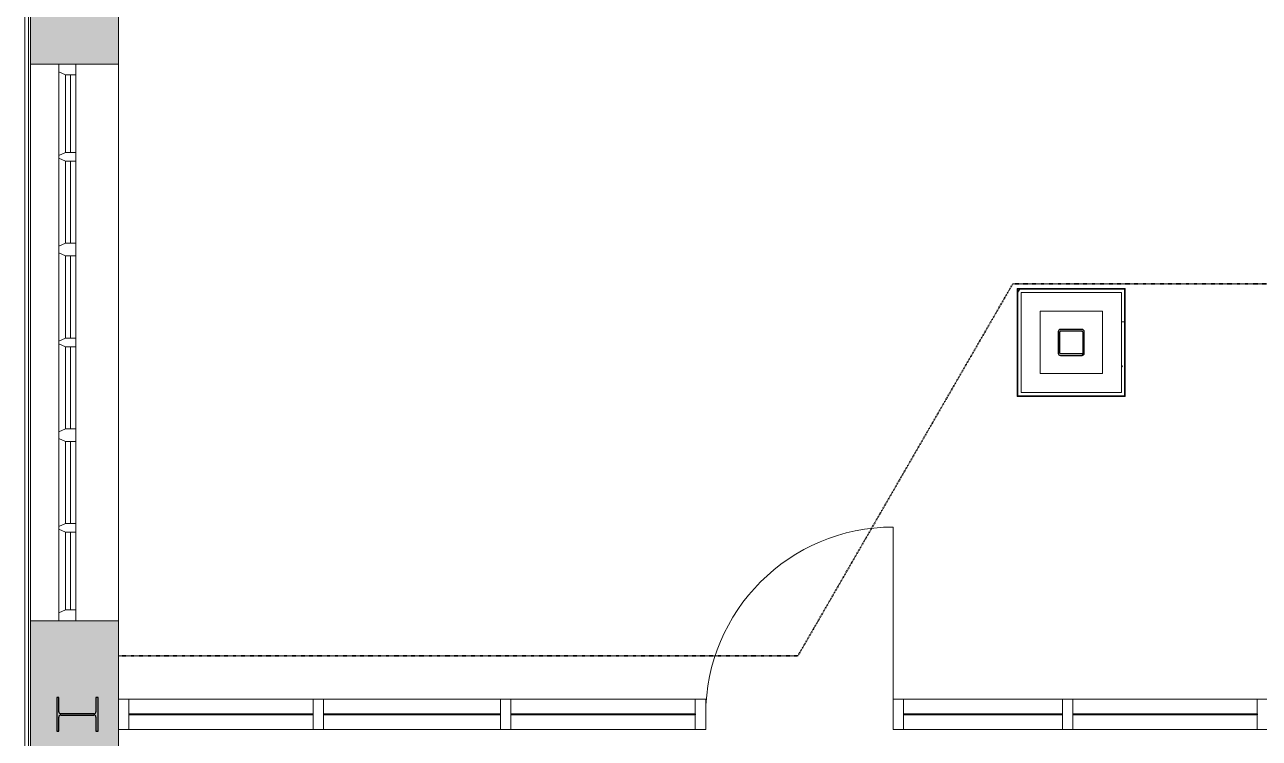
# Model space of a CAD drawing. Header units: inches. Extents: x -3803 to -1421, y -3454 to -210.
# Drawn here: x -3597.5 to -3360.3, y -663.7 to -526.6 of the extents above; entities that cross this region are included whole.
import ezdxf

# ---------------------------------------------------------------- set-up
doc = ezdxf.new("R2010")
doc.units = ezdxf.units.IN
doc.header["$MEASUREMENT"] = 0
doc.linetypes.add('Dash Small', pattern=[0.125, 0.0625, -0.0625])
for name, color, linetype, lineweight in [('A-DETL', 90, 'Continuous', 9), ('A-DOOR', 31, 'Continuous', 13), ('A-GLAZ-CURT', 52, 'Continuous', 13), ('A-GLAZ-CWMG', 51, 'Continuous', 13), ('A-WALL', 113, 'Continuous', 13), ('A-WALL-PATT', 111, 'Continuous', 13), ('I-WALL', 2, 'Continuous', 13), ('S-COLS', 52, 'Continuous', 13)]:
    doc.layers.add(name, color=color, linetype=linetype, lineweight=lineweight)
pattern_1 = [(0, (0, 0), (30.72, 7.68), [1.267, -21.773, 1.267, -21.773, -122.88]), (0, (0, 0), (30.72, 7.68), [-46.08, 1.267, -44.813, 1.267, -21.773, -53.76]), (0, (0, 0), (30.72, 7.68), [-115.2, 1.267, -14.093, 1.267, -37.133]), (120, (11.52, 3.84), (-22.011075, 22.7643), [1.267, -21.773, 1.267, -21.773, -122.88]), (120, (11.52, 3.84), (-22.011075, 22.7643), [-46.08, 1.267, -44.813, 1.267, -21.773, -53.76]), (120, (11.52, 3.84), (-22.011075, 22.7643), [-115.2, 1.267, -14.093, 1.267, -37.133]), (240, (15.36, 19.2), (-8.708925, -30.4443), [1.267, -21.773, 1.267, -21.773, -122.88]), (240, (15.36, 19.2), (-8.708925, -30.4443), [-46.08, 1.267, -44.813, 1.267, -21.773, -53.76]), (240, (15.36, 19.2), (-8.708925, -30.4443), [-115.2, 1.267, -14.093, 1.267, -37.133])]

# ---------------------------------------------------------------- blocks, each defined once
blk = doc.blocks.new('_STL - Column - HSS Rectangular - 2017v1 - HSS5x5x5_16-2152740-DIMENSION PLAN - LEVEL 2 _579_ - 2__ - CAD')
at = {"layer": 'S-COLS'}
h = blk.add_hatch(dxfattribs=at)
h.set_pattern_fill('FP_11', color=256, style=0, pattern_type=2)
h.set_pattern_definition([(45, (3396.395, 587.641), (-8.909545, 8.909545), []), (45, (3402.335, 587.641), (-8.909545, 8.909545), [])])
h.paths.add_polyline_path([(2.06, -2.5), (2.37, -2.37), (2.5, -2.07), (2.5, 2.06), (2.37, 2.37), (2, 2.5), (-2.07, 2.5), (-2.37, 2.37), (-2.5, 2.06), (-2.5, -2.07), (-2.37, -2.37), (-2.07, -2.5), (2, -2.5)], flags=0)
h.paths.add_polyline_path([(-2.07, -2.19), (-2.15, -2.15), (-2.19, -2.07), (-2.15, 2.15), (-2.07, 2.19), (2.15, 2.15), (2.19, 2.06), (2.15, -2.15), (2, -2.19)], flags=0)
at = {"layer": 'S-COLS', "color": 7, "lineweight": 25}
for p, q in [((2.06, 2.5), (-2.07, 2.5)), ((-2.5, 2.06), (-2.5, -2.07)), ((-2.19, -2.07), (-2.19, 2.06)), ((-2.07, 2.19), (2.06, 2.19)), ((2.19, 2.06), (2.19, -2.07)), ((2.5, -2.07), (2.5, 2.06)), ((2.06, -2.19), (-2.07, -2.19)), ((-2.07, -2.5), (2.06, -2.5))]:
    blk.add_line(p, q, dxfattribs=at)
for centre, radius, start, end in [((-2.07, 2.06), 0.435, 90, 180), ((2.06, 2.06), 0.435, 360, 90), ((-2.07, 2.06), 0.123, 90, 180), ((2.06, 2.06), 0.123, 0, 90), ((-2.07, -2.07), 0.435, 180, 270), ((-2.07, -2.07), 0.123, 180, 270), ((2.06, -2.07), 0.435, 270, 360), ((2.06, -2.07), 0.122, 270, 0)]:
    blk.add_arc(centre, radius, start, end, dxfattribs=at)
blk = doc.blocks.new('15830016-STRUCT_MARTINEZ-MOORE_CENTRAL_v2018_rvt-1-DIMENSION PLAN - LEVEL 2 _579_ - 2__ - CAD')
at = {"layer": 'S-COLS', "lineweight": 5}
blk.add_hatch(color=50, dxfattribs=at).paths.add_polyline_path([(-3590.96, -662.39), (-3590.96, -659.66), (-3590.85, -659.38), (-3590.57, -659.27), (-3584.22, -659.27), (-3583.94, -659.38), (-3583.83, -659.66), (-3583.83, -662.39), (-3583.43, -662.39), (-3583.43, -655.89), (-3583.83, -655.89), (-3583.83, -658.63), (-3583.94, -658.9), (-3584.22, -659.02), (-3590.57, -659.02), (-3590.85, -658.9), (-3590.96, -658.63), (-3590.96, -655.89), (-3591.36, -655.89), (-3591.36, -662.39)], flags=0)
at = {"layer": 'S-COLS', "color": 253, "lineweight": 25}
for p, q in [((-3590.96, -655.89), (-3591.36, -655.89)), ((-3591.36, -655.89), (-3591.36, -662.39)), ((-3590.96, -658.63), (-3590.96, -655.89)), ((-3583.43, -655.89), (-3583.83, -655.89)), ((-3583.83, -655.89), (-3583.83, -658.63)), ((-3583.43, -662.39), (-3583.43, -655.89)), ((-3584.22, -659.02), (-3590.57, -659.02)), ((-3590.57, -659.27), (-3584.22, -659.27)), ((-3590.96, -662.39), (-3590.96, -659.66)), ((-3583.83, -659.66), (-3583.83, -662.39)), ((-3591.36, -662.39), (-3590.96, -662.39)), ((-3583.83, -662.39), (-3583.43, -662.39))]:
    blk.add_line(p, q, dxfattribs=at)
for centre, start, end in [((-3590.57, -658.63), 180, 270), ((-3590.57, -659.66), 90, 180), ((-3584.22, -658.63), 270, 0), ((-3584.22, -659.66), 0, 90)]:
    blk.add_arc(centre, 0.39, start, end, dxfattribs=at)
at = {"color": 250, "lineweight": 13}
blk.add_blockref('_STL - Column - HSS Rectangular - 2017v1 - HSS5x5x5_16-2152740-DIMENSION PLAN - LEVEL 2 _579_ - 2__ - CAD', (-3396.4, -587.64), dxfattribs=at)
blk = doc.blocks.new('level 2 - band2 - level 2 - band-474741-DIMENSION PLAN - LEVEL 2 _579_ - 2__ - CAD')
at = {"layer": 'A-WALL', "lineweight": 20}
for p, q in [((-3597.52, -902.77), (-3597.52, -272.52)), ((-3596.77, -873.7), (-3596.77, -301.58))]:
    blk.add_line(p, q, dxfattribs=at)
blk = doc.blocks.new('System Panel - Winco Glass-V19-DIMENSION PLAN - LEVEL 2 _579_ - 2__ - CAD')
at = {"layer": 'A-GLAZ-CURT', "lineweight": 20}
for p, q in [((7.46, 1), (-7.46, 1)), ((-7.46, 1), (-7.46, 0)), ((-7.46, 0), (7.46, 0)), ((7.46, 0), (7.46, 1))]:
    blk.add_line(p, q, dxfattribs=at)
blk = doc.blocks.new('System Panel - Winco Glass-V20-DIMENSION PLAN - LEVEL 2 _579_ - 2__ - CAD')
at = {"layer": 'A-GLAZ-CURT', "lineweight": 20}
for p, q in [((7.89, 1), (-7.89, 1)), ((-7.89, 1), (-7.89, 0)), ((-7.89, 0), (7.89, 0)), ((7.89, 0), (7.89, 1))]:
    blk.add_line(p, q, dxfattribs=at)
blk = doc.blocks.new('Rectangular Mullion - Winco Accent Full-Large-V21-DIMENSION PLAN - LEVEL 2 _579_ - 2__ - CAD')
at = {"layer": 'A-GLAZ-CWMG', "lineweight": 20}
for p, q in [((-1.22, 0), (-0.64, 1.25)), ((-1.22, -2), (-1.22, 0)), ((-0.64, 1.25), (0.64, 1.25)), ((0.64, 1.25), (1.22, 0)), ((1.22, 0), (1.22, -2)), ((1.22, -2), (-1.22, -2))]:
    blk.add_line(p, q, dxfattribs=at)
blk = doc.blocks.new('Rectangular Mullion - Winco Accent Full-V22-DIMENSION PLAN - LEVEL 2 _579_ - 2__ - CAD')
at = {"layer": 'A-GLAZ-CWMG', "lineweight": 20}
for p, q in [((-0.84, 0), (-0.26, 1.25)), ((-0.84, -2), (-0.84, 0)), ((-0.26, 1.25), (0.26, 1.25)), ((0.26, 1.25), (0.84, 0)), ((0.84, 0), (0.84, -2)), ((0.84, -2), (-0.84, -2))]:
    blk.add_line(p, q, dxfattribs=at)
blk = doc.blocks.new('Rectangular Mullion - Winco Accent Full_Right-Large-V23-DIMENSION PLAN - LEVEL 2 _579_ - 2__ - CAD')
at = {"layer": 'A-GLAZ-CWMG', "lineweight": 20}
for p, q in [((-1.48, 1.25), (-2.06, 0)), ((-2.06, 0), (-2.06, -2)), ((0, 1.25), (-1.48, 1.25)), ((0, -2), (0, 1.25)), ((-2.06, -2), (0, -2))]:
    blk.add_line(p, q, dxfattribs=at)
blk = doc.blocks.new('Rectangular Mullion - Winco Accent Full_Left-Large-V24-DIMENSION PLAN - LEVEL 2 _579_ - 2__ - CAD')
at = {"layer": 'A-GLAZ-CWMG', "lineweight": 20}
for p, q in [((-2.06, 0), (-1.48, 1.25)), ((-2.06, -2), (-2.06, 0)), ((-1.48, 1.25), (0, 1.25)), ((0, 1.25), (0, -2)), ((0, -2), (-2.06, -2))]:
    blk.add_line(p, q, dxfattribs=at)
blk = doc.blocks.new('Rectangular Mullion - Winco Accent Full_Right-Large-V25-DIMENSION PLAN - LEVEL 2 _579_ - 2__ - CAD')
at = {"layer": 'A-GLAZ-CWMG', "lineweight": 9}
for p, q in [((-3590.96, -639.66), (-3590.96, -623.57)), ((-3587.71, -639.08), (-3587.71, -624.15))]:
    blk.add_line(p, q, dxfattribs=at)
blk = doc.blocks.new('Rectangular Mullion - Winco Accent Full_Right-Large-V26-DIMENSION PLAN - LEVEL 2 _579_ - 2__ - CAD')
at = {"layer": 'A-GLAZ-CWMG', "lineweight": 9}
for p, q in [((-3590.96, -604.84), (-3590.96, -587.9)), ((-3587.71, -604.26), (-3587.71, -588.48))]:
    blk.add_line(p, q, dxfattribs=at)
blk = doc.blocks.new('Rectangular Mullion - Winco Accent Full_Right-Large-V27-DIMENSION PLAN - LEVEL 2 _579_ - 2__ - CAD')
at = {"layer": 'A-GLAZ-CWMG', "lineweight": 9}
for p, q in [((-3590.96, -587.38), (-3590.96, -570.44)), ((-3587.71, -586.8), (-3587.71, -571.03))]:
    blk.add_line(p, q, dxfattribs=at)
blk = doc.blocks.new('Rectangular Mullion - Winco Accent Full_Right-Large-V28-DIMENSION PLAN - LEVEL 2 _579_ - 2__ - CAD')
at = {"layer": 'A-GLAZ-CWMG', "lineweight": 9}
for p, q in [((-3590.96, -551.71), (-3590.96, -535.62)), ((-3587.71, -551.13), (-3587.71, -536.2))]:
    blk.add_line(p, q, dxfattribs=at)
blk = doc.blocks.new('System Panel - interior glazed panels-3352196-DIMENSION PLAN - LEVEL 2 _579_ - 2__ - CAD')
at = {"layer": 'A-GLAZ-CURT', "lineweight": 20}
for p, q in [((17.71875, 0.125), (-17.71875, 0.125)), ((-17.71875, 0.125), (-17.71875, -0.125)), ((17.71875, -0.125), (17.71875, 0.125)), ((-17.71875, -0.125), (17.71875, -0.125))]:
    blk.add_line(p, q, dxfattribs=at)
blk = doc.blocks.new('Rectangular Mullion - 6 x 6 interior mullion-3352193-DIMENSION PLAN - LEVEL 2 _579_ - 2__ - CAD')
at = {"layer": 'A-GLAZ-CWMG', "lineweight": 9}
for p, q in [((-3577.52, -656.2), (-3542.08, -656.2)), ((-3542.08, -662.08), (-3577.52, -662.08))]:
    blk.add_line(p, q, dxfattribs=at)
blk = doc.blocks.new('Rectangular Mullion - 2 x 6 interior mullion-V36-DIMENSION PLAN - LEVEL 2 _579_ - 2__ - CAD')
at = {"layer": 'A-GLAZ-CWMG', "lineweight": 20}
for p, q in [((-2, 2.9375), (0, 2.9375)), ((-2, -2.9375), (-2, 2.9375)), ((0, 2.9375), (0, -2.9375)), ((0, -2.9375), (-2, -2.9375))]:
    blk.add_line(p, q, dxfattribs=at)
blk = doc.blocks.new('Rectangular Mullion - 2 x 6 interior mullion-V37-DIMENSION PLAN - LEVEL 2 _579_ - 2__ - CAD')
at = {"layer": 'A-GLAZ-CWMG', "lineweight": 20}
for p, q in [((0, 2.9375), (-2, 2.9375)), ((-2, 2.9375), (-2, -2.9375)), ((0, -2.9375), (0, 2.9375)), ((-2, -2.9375), (0, -2.9375))]:
    blk.add_line(p, q, dxfattribs=at)
blk = doc.blocks.new('Rectangular Mullion - 2 x 6 interior mullion-V38-DIMENSION PLAN - LEVEL 2 _579_ - 2__ - CAD')
at = {"layer": 'A-GLAZ-CWMG', "lineweight": 20}
for p, q in [((-1, 2.9375), (1, 2.9375)), ((-1, -2.9375), (-1, 2.9375)), ((1, 2.9375), (1, -2.9375)), ((1, -2.9375), (-1, -2.9375))]:
    blk.add_line(p, q, dxfattribs=at)
blk = doc.blocks.new('System Panel - interior glazed panels-3756510-DIMENSION PLAN - LEVEL 2 _579_ - 2__ - CAD')
at = {"layer": 'A-GLAZ-CURT', "lineweight": 20}
for p, q in [((15.28125, 0.125), (-15.28125, 0.125)), ((-15.28125, 0.125), (-15.28125, -0.125)), ((15.28125, -0.125), (15.28125, 0.125)), ((-15.28125, -0.125), (15.28125, -0.125))]:
    blk.add_line(p, q, dxfattribs=at)
blk = doc.blocks.new('Rectangular Mullion - 6 x 6 interior mullion-3756505-DIMENSION PLAN - LEVEL 2 _579_ - 2__ - CAD')
at = {"layer": 'A-GLAZ-CWMG', "lineweight": 9}
for p, q in [((-3428.65, -656.2), (-3398.08, -656.2)), ((-3398.08, -662.08), (-3428.65, -662.08))]:
    blk.add_line(p, q, dxfattribs=at)
blk = doc.blocks.new('System Panel - interior glazed panels-1803098-DIMENSION PLAN - LEVEL 2 _579_ - 2__ - CAD')
at = {"layer": 'A-GLAZ-CURT', "lineweight": 20}
for p, q in [((17, 0.125), (-17, 0.125)), ((-17, 0.125), (-17, -0.125)), ((17, -0.125), (17, 0.125)), ((-17, -0.125), (17, -0.125))]:
    blk.add_line(p, q, dxfattribs=at)
blk = doc.blocks.new('Rectangular Mullion - 6 x 6 interior mullion-2750476-DIMENSION PLAN - LEVEL 2 _579_ - 2__ - CAD')
at = {"layer": 'A-GLAZ-CWMG', "lineweight": 9}
for p, q in [((-2334.9, -950.95), (-2300.9, -950.95)), ((-2300.9, -956.83), (-2334.9, -956.83))]:
    blk.add_line(p, q, dxfattribs=at)
blk = doc.blocks.new('Door-J1_4-Curtain_Wall-_only works in CW_-BSALS1 - Door-J1_4-Wide_Stile-BSALS-V35-DIMENSION PLAN - LEVEL 2 _579_ - 2__ - CAD')
at = {"layer": 'A-DOOR', "lineweight": 20}
blk.add_line((18, 0), (18, 36), dxfattribs=at)
at = {"layer": 'A-DOOR', "lineweight": 9}
blk.add_arc((18, 0), 36, 90, 180, dxfattribs=at)
blk = doc.blocks.new('Basic Wall _ A3-4 1_4_-BSALS - ___-3569856-DIMENSION PLAN - LEVEL 2 _579_ - 2__ - CAD')
at = {"layer": 'I-WALL', "lineweight": 20}
for p, q in [((-3406.65, -577.39), (-3406.77, -577.27)), ((-3386.02, -577.27), (-3406.77, -577.27)), ((-3386.02, -577.27), (-3386.15, -577.39))]:
    blk.add_line(p, q, dxfattribs=at)
blk = doc.blocks.new('Basic Wall _ A3-4 1_4_-BSALS - ___-3569857-DIMENSION PLAN - LEVEL 2 _579_ - 2__ - CAD')
at = {"layer": 'I-WALL', "lineweight": 20}
for p, q in [((-3406.77, -598.02), (-3406.65, -597.89)), ((-3406.77, -598.02), (-3386.02, -598.02)), ((-3386.15, -597.89), (-3386.02, -598.02))]:
    blk.add_line(p, q, dxfattribs=at)
blk = doc.blocks.new('Basic Wall _ A3-4 1_4_-BSALS - ___-3569858-DIMENSION PLAN - LEVEL 2 _579_ - 2__ - CAD')
at = {"layer": 'I-WALL', "lineweight": 20}
for p, q in [((-3406.77, -577.27), (-3406.65, -577.39)), ((-3406.77, -577.27), (-3406.77, -598.02)), ((-3406.65, -597.89), (-3406.77, -598.02))]:
    blk.add_line(p, q, dxfattribs=at)
blk = doc.blocks.new('Basic Wall _ A3-4 1_4_-BSALS - ___-3569882-DIMENSION PLAN - LEVEL 2 _579_ - 2__ - CAD')
at = {"layer": 'I-WALL', "lineweight": 20}
for p, q in [((-3386.15, -577.39), (-3386.02, -577.27)), ((-3386.02, -577.27), (-3386.02, -598.02)), ((-3386.02, -598.02), (-3386.15, -597.89))]:
    blk.add_line(p, q, dxfattribs=at)

msp = doc.modelspace()

# ---------------------------------------------------------------- hatches: boundary and pattern name
at = {"layer": 'A-WALL-PATT', "lineweight": 20}
h = msp.add_hatch(color=10, dxfattribs=at)
h.paths.add_polyline_path([(-3596.4, -901.64), (-3579.52, -901.64), (-3579.52, -784.14), (-3596.4, -784.14), (-3596.4, -892.67)], flags=0)
h.paths.add_polyline_path([(-3579.52, -677.14), (-3579.52, -641.14), (-3596.4, -641.14), (-3596.4, -677.14)], flags=0)
h.paths.add_polyline_path([(-3596.4, -534.14), (-3579.52, -534.14), (-3579.52, -498.14), (-3596.4, -498.14)], flags=0)
h.paths.add_polyline_path([(-3596.4, -391.14), (-3579.52, -391.14), (-3579.52, -273.64), (-3596.4, -273.64), (-3596.4, -357.71)], flags=0)
at = {"layer": 'A-WALL-PATT', "lineweight": 9}
h = msp.add_hatch(dxfattribs=at)
h.set_pattern_fill('FP_2', color=256, style=0, pattern_type=2)
h.set_pattern_definition(pattern_1)
h.paths.add_polyline_path([(-3386.77, -578.02), (-3386.15, -578.02), (-3386.15, -577.39), (-3406.65, -577.39), (-3406.65, -578.02), (-3394.4, -578.02)], flags=0)
h = msp.add_hatch(dxfattribs=at)
h.set_pattern_fill('FP_2', color=256, style=0, pattern_type=2)
h.set_pattern_definition(pattern_1)
h.paths.add_polyline_path([(-3386.77, -597.27), (-3386.15, -597.27), (-3386.15, -578.02), (-3386.77, -578.02), (-3386.77, -595.47)], flags=0)

# ---------------------------------------------------------------- linework, layer by layer
at = {"layer": 'A-DETL', "linetype": 'Dash Small', "lineweight": 35}
for p, q in [((-3448.93, -647.89), (-3407.65, -576.39)), ((-3407.65, -576.39), (-3210.77, -576.39)), ((-3579.52, -647.89), (-3448.93, -647.89))]:
    msp.add_line(p, q, dxfattribs=at)
at = {"layer": 'A-WALL', "lineweight": 20}
for p, q in [((-3579.52, -948.77), (-3579.52, -226.52)), ((-3596.4, -273.64), (-3596.4, -677.14)), ((-3596.4, -534.14), (-3579.52, -534.14)), ((-3579.52, -641.14), (-3596.4, -641.14))]:
    msp.add_line(p, q, dxfattribs=at)
at = {"layer": 'A-WALL'}
for p, q in [((-3386.77, -578.02), (-3406.02, -578.02)), ((-3406.02, -578.02), (-3406.02, -597.27)), ((-3386.77, -578.02), (-3386.77, -597.27)), ((-3406.02, -597.27), (-3386.77, -597.27))]:
    msp.add_line(p, q, dxfattribs=at)
at = {"layer": 'I-WALL', "lineweight": 20}
for p, q in [((-3386.15, -577.39), (-3406.65, -577.39)), ((-3406.65, -577.39), (-3406.65, -597.89)), ((-3386.15, -597.89), (-3386.15, -577.39)), ((-3402.4, -581.64), (-3390.4, -581.64)), ((-3402.4, -593.64), (-3402.4, -581.64)), ((-3390.4, -581.64), (-3390.4, -593.64)), ((-3390.4, -593.64), (-3402.4, -593.64)), ((-3406.65, -597.89), (-3386.15, -597.89))]:
    msp.add_line(p, q, dxfattribs=at)

# ---------------------------------------------------------------- block references
at = {"lineweight": 5}
msp.add_blockref('15830016-STRUCT_MARTINEZ-MOORE_CENTRAL_v2018_rvt-1-DIMENSION PLAN - LEVEL 2 _579_ - 2__ - CAD', (0, 0), dxfattribs=at)
at = {"layer": 'A-DOOR', "lineweight": 20}
msp.add_blockref('Door-J1_4-Curtain_Wall-_only works in CW_-BSALS1 - Door-J1_4-Wide_Stile-BSALS-V35-DIMENSION PLAN - LEVEL 2 _579_ - 2__ - CAD', (-3448.65, -659.14), dxfattribs=at)
at = {"layer": 'A-GLAZ-CURT', "lineweight": 9, "rotation": 270.0000000000511}
for name, p in [('System Panel - Winco Glass-V19-DIMENSION PLAN - LEVEL 2 _579_ - 2__ - CAD', (-3589.71, -543.67)), ('System Panel - Winco Glass-V20-DIMENSION PLAN - LEVEL 2 _579_ - 2__ - CAD', (-3589.71, -560.7)), ('System Panel - Winco Glass-V20-DIMENSION PLAN - LEVEL 2 _579_ - 2__ - CAD', (-3589.71, -578.91)), ('System Panel - Winco Glass-V20-DIMENSION PLAN - LEVEL 2 _579_ - 2__ - CAD', (-3589.71, -596.37)), ('System Panel - Winco Glass-V20-DIMENSION PLAN - LEVEL 2 _579_ - 2__ - CAD', (-3589.71, -614.58)), ('System Panel - Winco Glass-V19-DIMENSION PLAN - LEVEL 2 _579_ - 2__ - CAD', (-3589.71, -631.61))]:
    msp.add_blockref(name, p, dxfattribs=at)
at = {"layer": 'A-GLAZ-CURT', "lineweight": 9}
for name, p in [('System Panel - interior glazed panels-3352196-DIMENSION PLAN - LEVEL 2 _579_ - 2__ - CAD', (-3559.8, -659.14)), ('System Panel - interior glazed panels-1803098-DIMENSION PLAN - LEVEL 2 _579_ - 2__ - CAD', (-3523.08, -659.14)), ('System Panel - interior glazed panels-3352196-DIMENSION PLAN - LEVEL 2 _579_ - 2__ - CAD', (-3486.36, -659.14)), ('System Panel - interior glazed panels-3756510-DIMENSION PLAN - LEVEL 2 _579_ - 2__ - CAD', (-3413.36, -659.14)), ('System Panel - interior glazed panels-3352196-DIMENSION PLAN - LEVEL 2 _579_ - 2__ - CAD', (-3378.36, -659.14))]:
    msp.add_blockref(name, p, dxfattribs=at)
at = {"layer": 'A-GLAZ-CWMG', "lineweight": 9}
for name, p, rotation in [('Rectangular Mullion - Winco Accent Full_Right-Large-V23-DIMENSION PLAN - LEVEL 2 _579_ - 2__ - CAD', (-3589.71, -534.14), 90.0000000000511), ('Rectangular Mullion - 2 x 6 interior mullion-V37-DIMENSION PLAN - LEVEL 2 _579_ - 2__ - CAD', (-3579.52, -659.14), 180)]:
    msp.add_blockref(name, p, dxfattribs=dict(at, rotation=rotation))
for name, p in [('Rectangular Mullion - Winco Accent Full_Right-Large-V28-DIMENSION PLAN - LEVEL 2 _579_ - 2__ - CAD', (0, 0)), ('Rectangular Mullion - Winco Accent Full_Right-Large-V26-DIMENSION PLAN - LEVEL 2 _579_ - 2__ - CAD', (0, 35.67)), ('Rectangular Mullion - Winco Accent Full_Right-Large-V27-DIMENSION PLAN - LEVEL 2 _579_ - 2__ - CAD', (0, 0)), ('Rectangular Mullion - Winco Accent Full_Right-Large-V26-DIMENSION PLAN - LEVEL 2 _579_ - 2__ - CAD', (0, 0)), ('Rectangular Mullion - Winco Accent Full_Right-Large-V27-DIMENSION PLAN - LEVEL 2 _579_ - 2__ - CAD', (0, -35.67)), ('Rectangular Mullion - Winco Accent Full_Right-Large-V25-DIMENSION PLAN - LEVEL 2 _579_ - 2__ - CAD', (0, 0)), ('Rectangular Mullion - 6 x 6 interior mullion-3352193-DIMENSION PLAN - LEVEL 2 _579_ - 2__ - CAD', (0, 0)), ('Rectangular Mullion - 6 x 6 interior mullion-2750476-DIMENSION PLAN - LEVEL 2 _579_ - 2__ - CAD', (-1205.19, 294.75)), ('Rectangular Mullion - 6 x 6 interior mullion-3352193-DIMENSION PLAN - LEVEL 2 _579_ - 2__ - CAD', (73.44, 0)), ('Rectangular Mullion - 6 x 6 interior mullion-3756505-DIMENSION PLAN - LEVEL 2 _579_ - 2__ - CAD', (0, 0)), ('Rectangular Mullion - 6 x 6 interior mullion-3352193-DIMENSION PLAN - LEVEL 2 _579_ - 2__ - CAD', (181.44, 0))]:
    msp.add_blockref(name, p, dxfattribs=at)
at = {"layer": 'A-GLAZ-CWMG', "lineweight": 9, "extrusion": (0, 0, -1)}
for name, p, rotation in [('Rectangular Mullion - Winco Accent Full-V22-DIMENSION PLAN - LEVEL 2 _579_ - 2__ - CAD', (3589.71, -551.97), 269.9999999999489), ('Rectangular Mullion - Winco Accent Full-Large-V21-DIMENSION PLAN - LEVEL 2 _579_ - 2__ - CAD', (3589.71, -569.81), 269.9999999999489), ('Rectangular Mullion - Winco Accent Full-V22-DIMENSION PLAN - LEVEL 2 _579_ - 2__ - CAD', (3589.71, -587.64), 269.9999999999489), ('Rectangular Mullion - Winco Accent Full-Large-V21-DIMENSION PLAN - LEVEL 2 _579_ - 2__ - CAD', (3589.71, -605.47), 269.9999999999489), ('Rectangular Mullion - Winco Accent Full-V22-DIMENSION PLAN - LEVEL 2 _579_ - 2__ - CAD', (3589.71, -623.31), 269.9999999999489), ('Rectangular Mullion - Winco Accent Full_Left-Large-V24-DIMENSION PLAN - LEVEL 2 _579_ - 2__ - CAD', (3589.71, -641.14), 269.9999999999489), ('Rectangular Mullion - 2 x 6 interior mullion-V38-DIMENSION PLAN - LEVEL 2 _579_ - 2__ - CAD', (3541.08, -659.14), 180), ('Rectangular Mullion - 2 x 6 interior mullion-V38-DIMENSION PLAN - LEVEL 2 _579_ - 2__ - CAD', (3505.08, -659.14), 180), ('Rectangular Mullion - 2 x 6 interior mullion-V38-DIMENSION PLAN - LEVEL 2 _579_ - 2__ - CAD', (3467.65, -659.14), 180), ('Rectangular Mullion - 2 x 6 interior mullion-V38-DIMENSION PLAN - LEVEL 2 _579_ - 2__ - CAD', (3429.65, -659.14), 180), ('Rectangular Mullion - 2 x 6 interior mullion-V38-DIMENSION PLAN - LEVEL 2 _579_ - 2__ - CAD', (3397.08, -659.14), 180), ('Rectangular Mullion - 2 x 6 interior mullion-V36-DIMENSION PLAN - LEVEL 2 _579_ - 2__ - CAD', (3358.65, -659.14), 180)]:
    msp.add_blockref(name, p, dxfattribs=dict(at, rotation=rotation))
at = {"layer": 'A-WALL', "lineweight": 20}
msp.add_blockref('level 2 - band2 - level 2 - band-474741-DIMENSION PLAN - LEVEL 2 _579_ - 2__ - CAD', (0, 0), dxfattribs=at)
at = {"layer": 'I-WALL', "lineweight": 20}
for name in ['Basic Wall _ A3-4 1_4_-BSALS - ___-3569856-DIMENSION PLAN - LEVEL 2 _579_ - 2__ - CAD', 'Basic Wall _ A3-4 1_4_-BSALS - ___-3569858-DIMENSION PLAN - LEVEL 2 _579_ - 2__ - CAD', 'Basic Wall _ A3-4 1_4_-BSALS - ___-3569882-DIMENSION PLAN - LEVEL 2 _579_ - 2__ - CAD', 'Basic Wall _ A3-4 1_4_-BSALS - ___-3569857-DIMENSION PLAN - LEVEL 2 _579_ - 2__ - CAD']:
    msp.add_blockref(name, (0, 0), dxfattribs=at)

doc.saveas('drawing.dxf')
